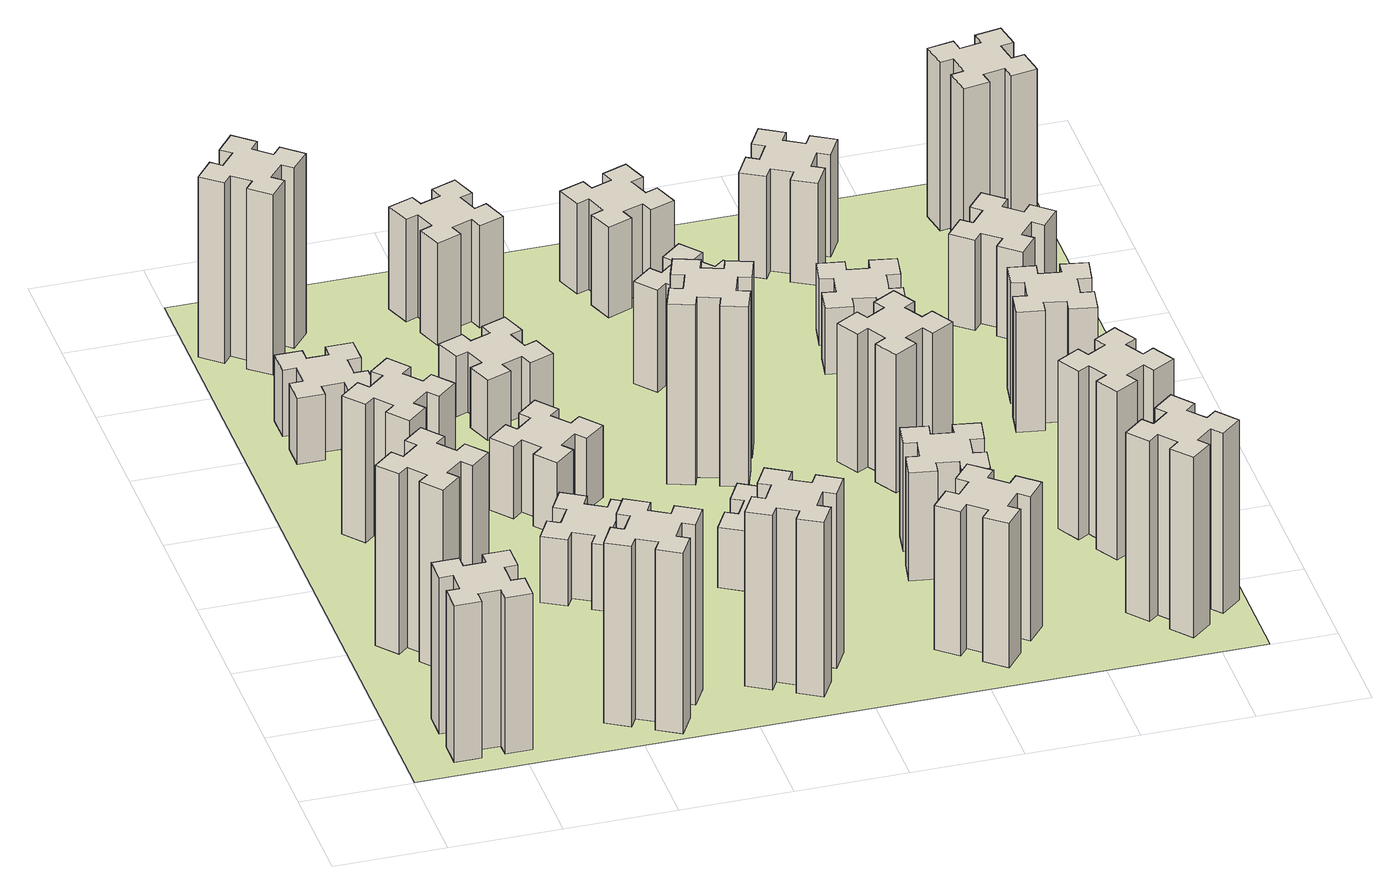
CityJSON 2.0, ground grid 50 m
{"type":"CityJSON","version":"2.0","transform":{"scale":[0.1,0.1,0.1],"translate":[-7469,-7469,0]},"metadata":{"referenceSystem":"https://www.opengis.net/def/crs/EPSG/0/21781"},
"CityObjects":{
"building1":{"type":"Building","attributes":{"class":"1000","function":"1000","usage":"1000","yearOfConstruction":2016,"roofType":"1000","measuredHeight":78,"storeysAboveGround":30,"storeysBelowGround":0},"geometry":[{"type":"Solid","lod":"1","boundaries":[[[[0,1,2,3,4,5,6,7,8,9,10,11,12,13,14,15,16,17,18,19]],[[17,16,20,21]],[[16,15,22,20]],[[15,14,23,22]],[[14,13,24,23]],[[13,12,25,24]],[[12,11,26,25]],[[11,10,27,26]],[[10,9,28,27]],[[9,8,29,28]],[[8,7,30,29]],[[7,6,31,30]],[[6,5,32,31]],[[5,4,33,32]],[[4,3,34,33]],[[3,2,35,34]],[[2,1,36,35]],[[1,0,37,36]],[[0,19,38,37]],[[19,18,39,38]],[[18,17,21,39]],[[24,25,26,27,28,29,30,31,32,33,34,35,36,37,38,39,21,20,22,23]]]]}]},
"building2":{"type":"Building","attributes":{"class":"1000","function":"1000","usage":"1000","yearOfConstruction":2016,"roofType":"1000","measuredHeight":90,"storeysAboveGround":30,"storeysBelowGround":0},"geometry":[{"type":"Solid","lod":"1","boundaries":[[[[40,41,42,43,44,45,46,47,48,49,50,51,52,53,54,55,56,57,58,59]],[[57,56,60,61]],[[56,55,62,60]],[[55,54,63,62]],[[54,53,64,63]],[[53,52,65,64]],[[52,51,66,65]],[[51,50,67,66]],[[50,49,68,67]],[[49,48,69,68]],[[48,47,70,69]],[[47,46,71,70]],[[46,45,72,71]],[[45,44,73,72]],[[44,43,74,73]],[[43,42,75,74]],[[42,41,76,75]],[[41,40,77,76]],[[40,59,78,77]],[[59,58,79,78]],[[58,57,61,79]],[[64,65,66,67,68,69,70,71,72,73,74,75,76,77,78,79,61,60,62,63]]]]}]},
"building3":{"type":"Building","attributes":{"class":"1000","function":"1000","usage":"1000","yearOfConstruction":2016,"roofType":"1000","measuredHeight":69,"storeysAboveGround":30,"storeysBelowGround":0},"geometry":[{"type":"Solid","lod":"1","boundaries":[[[[80,81,82,83,84,85,86,87,88,89,90,91,92,93,94,95,96,97,98,99]],[[97,96,100,101]],[[96,95,102,100]],[[95,94,103,102]],[[94,93,104,103]],[[93,92,105,104]],[[92,91,106,105]],[[91,90,107,106]],[[90,89,108,107]],[[89,88,109,108]],[[88,87,110,109]],[[87,86,111,110]],[[86,85,112,111]],[[85,84,113,112]],[[84,83,114,113]],[[83,82,115,114]],[[82,81,116,115]],[[81,80,117,116]],[[80,99,118,117]],[[99,98,119,118]],[[98,97,101,119]],[[104,105,106,107,108,109,110,111,112,113,114,115,116,117,118,119,101,100,102,103]]]]}]},
"building4":{"type":"Building","attributes":{"class":"1000","function":"1000","usage":"1000","yearOfConstruction":2016,"roofType":"1000","measuredHeight":33,"storeysAboveGround":30,"storeysBelowGround":0},"geometry":[{"type":"Solid","lod":"1","boundaries":[[[[120,121,122,123,124,125,126,127,128,129,130,131,132,133,134,135,136,137,138,139]],[[137,136,140,141]],[[136,135,142,140]],[[135,134,143,142]],[[134,133,144,143]],[[133,132,145,144]],[[132,131,146,145]],[[131,130,147,146]],[[130,129,148,147]],[[129,128,149,148]],[[128,127,150,149]],[[127,126,151,150]],[[126,125,152,151]],[[125,124,153,152]],[[124,123,154,153]],[[123,122,155,154]],[[122,121,156,155]],[[121,120,157,156]],[[120,139,158,157]],[[139,138,159,158]],[[138,137,141,159]],[[144,145,146,147,148,149,150,151,152,153,154,155,156,157,158,159,141,140,142,143]]]]}]},
"building5":{"type":"Building","attributes":{"class":"1000","function":"1000","usage":"1000","yearOfConstruction":2016,"roofType":"1000","measuredHeight":90,"storeysAboveGround":30,"storeysBelowGround":0},"geometry":[{"type":"Solid","lod":"1","boundaries":[[[[160,161,162,163,164,165,166,167,168,169,170,171,172,173,174,175,176,177,178,179]],[[177,176,180,181]],[[176,175,182,180]],[[175,174,183,182]],[[174,173,184,183]],[[173,172,185,184]],[[172,171,186,185]],[[171,170,187,186]],[[170,169,188,187]],[[169,168,189,188]],[[168,167,190,189]],[[167,166,191,190]],[[166,165,192,191]],[[165,164,193,192]],[[164,163,194,193]],[[163,162,195,194]],[[162,161,196,195]],[[161,160,197,196]],[[160,179,198,197]],[[179,178,199,198]],[[178,177,181,199]],[[184,185,186,187,188,189,190,191,192,193,194,195,196,197,198,199,181,180,182,183]]]]}]},
"building6":{"type":"Building","attributes":{"class":"1000","function":"1000","usage":"1000","yearOfConstruction":2016,"roofType":"1000","measuredHeight":90,"storeysAboveGround":30,"storeysBelowGround":0},"geometry":[{"type":"Solid","lod":"1","boundaries":[[[[200,201,202,203,204,205,206,207,208,209,210,211,212,213,214,215,216,217,218,219]],[[217,216,220,221]],[[216,215,222,220]],[[215,214,223,222]],[[214,213,224,223]],[[213,212,225,224]],[[212,211,226,225]],[[211,210,227,226]],[[210,209,228,227]],[[209,208,229,228]],[[208,207,230,229]],[[207,206,231,230]],[[206,205,232,231]],[[205,204,233,232]],[[204,203,234,233]],[[203,202,235,234]],[[202,201,236,235]],[[201,200,237,236]],[[200,219,238,237]],[[219,218,239,238]],[[218,217,221,239]],[[224,225,226,227,228,229,230,231,232,233,234,235,236,237,238,239,221,220,222,223]]]]}]},
"building7":{"type":"Building","attributes":{"class":"1000","function":"1000","usage":"1000","yearOfConstruction":2016,"roofType":"1000","measuredHeight":33,"storeysAboveGround":30,"storeysBelowGround":0},"geometry":[{"type":"Solid","lod":"1","boundaries":[[[[240,241,242,243,244,245,246,247,248,249,250,251,252,253,254,255,256,257,258,259]],[[257,256,260,261]],[[256,255,262,260]],[[255,254,263,262]],[[254,253,264,263]],[[253,252,265,264]],[[252,251,266,265]],[[251,250,267,266]],[[250,249,268,267]],[[249,248,269,268]],[[248,247,270,269]],[[247,246,271,270]],[[246,245,272,271]],[[245,244,273,272]],[[244,243,274,273]],[[243,242,275,274]],[[242,241,276,275]],[[241,240,277,276]],[[240,259,278,277]],[[259,258,279,278]],[[258,257,261,279]],[[264,265,266,267,268,269,270,271,272,273,274,275,276,277,278,279,261,260,262,263]]]]}]},
"building8":{"type":"Building","attributes":{"class":"1000","function":"1000","usage":"1000","yearOfConstruction":2016,"roofType":"1000","measuredHeight":36,"storeysAboveGround":30,"storeysBelowGround":0},"geometry":[{"type":"Solid","lod":"1","boundaries":[[[[280,281,282,283,284,285,286,287,288,289,290,291,292,293,294,295,296,297,298,299]],[[297,296,300,301]],[[296,295,302,300]],[[295,294,303,302]],[[294,293,304,303]],[[293,292,305,304]],[[292,291,306,305]],[[291,290,307,306]],[[290,289,308,307]],[[289,288,309,308]],[[288,287,310,309]],[[287,286,311,310]],[[286,285,312,311]],[[285,284,313,312]],[[284,283,314,313]],[[283,282,315,314]],[[282,281,316,315]],[[281,280,317,316]],[[280,299,318,317]],[[299,298,319,318]],[[298,297,301,319]],[[304,305,306,307,308,309,310,311,312,313,314,315,316,317,318,319,301,300,302,303]]]]}]},
"building9":{"type":"Building","attributes":{"class":"1000","function":"1000","usage":"1000","yearOfConstruction":2016,"roofType":"1000","measuredHeight":87,"storeysAboveGround":30,"storeysBelowGround":0},"geometry":[{"type":"Solid","lod":"1","boundaries":[[[[320,321,322,323,324,325,326,327,328,329,330,331,332,333,334,335,336,337,338,339]],[[337,336,340,341]],[[336,335,342,340]],[[335,334,343,342]],[[334,333,344,343]],[[333,332,345,344]],[[332,331,346,345]],[[331,330,347,346]],[[330,329,348,347]],[[329,328,349,348]],[[328,327,350,349]],[[327,326,351,350]],[[326,325,352,351]],[[325,324,353,352]],[[324,323,354,353]],[[323,322,355,354]],[[322,321,356,355]],[[321,320,357,356]],[[320,339,358,357]],[[339,338,359,358]],[[338,337,341,359]],[[344,345,346,347,348,349,350,351,352,353,354,355,356,357,358,359,341,340,342,343]]]]}]},
"building10":{"type":"Building","attributes":{"class":"1000","function":"1000","usage":"1000","yearOfConstruction":2016,"roofType":"1000","measuredHeight":30,"storeysAboveGround":30,"storeysBelowGround":0},"geometry":[{"type":"Solid","lod":"1","boundaries":[[[[360,361,362,363,364,365,366,367,368,369,370,371,372,373,374,375,376,377,378,379]],[[377,376,380,381]],[[376,375,382,380]],[[375,374,383,382]],[[374,373,384,383]],[[373,372,385,384]],[[372,371,386,385]],[[371,370,387,386]],[[370,369,388,387]],[[369,368,389,388]],[[368,367,390,389]],[[367,366,391,390]],[[366,365,392,391]],[[365,364,393,392]],[[364,363,394,393]],[[363,362,395,394]],[[362,361,396,395]],[[361,360,397,396]],[[360,379,398,397]],[[379,378,399,398]],[[378,377,381,399]],[[384,385,386,387,388,389,390,391,392,393,394,395,396,397,398,399,381,380,382,383]]]]}]},
"building11":{"type":"Building","attributes":{"class":"1000","function":"1000","usage":"1000","yearOfConstruction":2016,"roofType":"1000","measuredHeight":51,"storeysAboveGround":30,"storeysBelowGround":0},"geometry":[{"type":"Solid","lod":"1","boundaries":[[[[400,401,402,403,404,405,406,407,408,409,410,411,412,413,414,415,416,417,418,419]],[[417,416,420,421]],[[416,415,422,420]],[[415,414,423,422]],[[414,413,424,423]],[[413,412,425,424]],[[412,411,426,425]],[[411,410,427,426]],[[410,409,428,427]],[[409,408,429,428]],[[408,407,430,429]],[[407,406,431,430]],[[406,405,432,431]],[[405,404,433,432]],[[404,403,434,433]],[[403,402,435,434]],[[402,401,436,435]],[[401,400,437,436]],[[400,419,438,437]],[[419,418,439,438]],[[418,417,421,439]],[[424,425,426,427,428,429,430,431,432,433,434,435,436,437,438,439,421,420,422,423]]]]}]},
"building12":{"type":"Building","attributes":{"class":"1000","function":"1000","usage":"1000","yearOfConstruction":2016,"roofType":"1000","measuredHeight":30,"storeysAboveGround":30,"storeysBelowGround":0},"geometry":[{"type":"Solid","lod":"1","boundaries":[[[[440,441,442,443,444,445,446,447,448,449,450,451,452,453,454,455,456,457,458,459]],[[457,456,460,461]],[[456,455,462,460]],[[455,454,463,462]],[[454,453,464,463]],[[453,452,465,464]],[[452,451,466,465]],[[451,450,467,466]],[[450,449,468,467]],[[449,448,469,468]],[[448,447,470,469]],[[447,446,471,470]],[[446,445,472,471]],[[445,444,473,472]],[[444,443,474,473]],[[443,442,475,474]],[[442,441,476,475]],[[441,440,477,476]],[[440,459,478,477]],[[459,458,479,478]],[[458,457,461,479]],[[464,465,466,467,468,469,470,471,472,473,474,475,476,477,478,479,461,460,462,463]]]]}]},
"building13":{"type":"Building","attributes":{"class":"1000","function":"1000","usage":"1000","yearOfConstruction":2016,"roofType":"1000","measuredHeight":90,"storeysAboveGround":30,"storeysBelowGround":0},"geometry":[{"type":"Solid","lod":"1","boundaries":[[[[480,481,482,483,484,485,486,487,488,489,490,491,492,493,494,495,496,497,498,499]],[[497,496,500,501]],[[496,495,502,500]],[[495,494,503,502]],[[494,493,504,503]],[[493,492,505,504]],[[492,491,506,505]],[[491,490,507,506]],[[490,489,508,507]],[[489,488,509,508]],[[488,487,510,509]],[[487,486,511,510]],[[486,485,512,511]],[[485,484,513,512]],[[484,483,514,513]],[[483,482,515,514]],[[482,481,516,515]],[[481,480,517,516]],[[480,499,518,517]],[[499,498,519,518]],[[498,497,501,519]],[[504,505,506,507,508,509,510,511,512,513,514,515,516,517,518,519,501,500,502,503]]]]}]},
"building14":{"type":"Building","attributes":{"class":"1000","function":"1000","usage":"1000","yearOfConstruction":2016,"roofType":"1000","measuredHeight":72,"storeysAboveGround":30,"storeysBelowGround":0},"geometry":[{"type":"Solid","lod":"1","boundaries":[[[[520,521,522,523,524,525,526,527,528,529,530,531,532,533,534,535,536,537,538,539]],[[537,536,540,541]],[[536,535,542,540]],[[535,534,543,542]],[[534,533,544,543]],[[533,532,545,544]],[[532,531,546,545]],[[531,530,547,546]],[[530,529,548,547]],[[529,528,549,548]],[[528,527,550,549]],[[527,526,551,550]],[[526,525,552,551]],[[525,524,553,552]],[[524,523,554,553]],[[523,522,555,554]],[[522,521,556,555]],[[521,520,557,556]],[[520,539,558,557]],[[539,538,559,558]],[[538,537,541,559]],[[544,545,546,547,548,549,550,551,552,553,554,555,556,557,558,559,541,540,542,543]]]]}]},
"building15":{"type":"Building","attributes":{"class":"1000","function":"1000","usage":"1000","yearOfConstruction":2016,"roofType":"1000","measuredHeight":51,"storeysAboveGround":30,"storeysBelowGround":0},"geometry":[{"type":"Solid","lod":"1","boundaries":[[[[560,561,562,563,564,565,566,567,568,569,570,571,572,573,574,575,576,577,578,579]],[[577,576,580,581]],[[576,575,582,580]],[[575,574,583,582]],[[574,573,584,583]],[[573,572,585,584]],[[572,571,586,585]],[[571,570,587,586]],[[570,569,588,587]],[[569,568,589,588]],[[568,567,590,589]],[[567,566,591,590]],[[566,565,592,591]],[[565,564,593,592]],[[564,563,594,593]],[[563,562,595,594]],[[562,561,596,595]],[[561,560,597,596]],[[560,579,598,597]],[[579,578,599,598]],[[578,577,581,599]],[[584,585,586,587,588,589,590,591,592,593,594,595,596,597,598,599,581,580,582,583]]]]}]},
"building16":{"type":"Building","attributes":{"class":"1000","function":"1000","usage":"1000","yearOfConstruction":2016,"roofType":"1000","measuredHeight":45,"storeysAboveGround":30,"storeysBelowGround":0},"geometry":[{"type":"Solid","lod":"1","boundaries":[[[[600,601,602,603,604,605,606,607,608,609,610,611,612,613,614,615,616,617,618,619]],[[617,616,620,621]],[[616,615,622,620]],[[615,614,623,622]],[[614,613,624,623]],[[613,612,625,624]],[[612,611,626,625]],[[611,610,627,626]],[[610,609,628,627]],[[609,608,629,628]],[[608,607,630,629]],[[607,606,631,630]],[[606,605,632,631]],[[605,604,633,632]],[[604,603,634,633]],[[603,602,635,634]],[[602,601,636,635]],[[601,600,637,636]],[[600,619,638,637]],[[619,618,639,638]],[[618,617,621,639]],[[624,625,626,627,628,629,630,631,632,633,634,635,636,637,638,639,621,620,622,623]]]]}]},
"building17":{"type":"Building","attributes":{"class":"1000","function":"1000","usage":"1000","yearOfConstruction":2016,"roofType":"1000","measuredHeight":54,"storeysAboveGround":30,"storeysBelowGround":0},"geometry":[{"type":"Solid","lod":"1","boundaries":[[[[640,641,642,643,644,645,646,647,648,649,650,651,652,653,654,655,656,657,658,659]],[[657,656,660,661]],[[656,655,662,660]],[[655,654,663,662]],[[654,653,664,663]],[[653,652,665,664]],[[652,651,666,665]],[[651,650,667,666]],[[650,649,668,667]],[[649,648,669,668]],[[648,647,670,669]],[[647,646,671,670]],[[646,645,672,671]],[[645,644,673,672]],[[644,643,674,673]],[[643,642,675,674]],[[642,641,676,675]],[[641,640,677,676]],[[640,659,678,677]],[[659,658,679,678]],[[658,657,661,679]],[[664,665,666,667,668,669,670,671,672,673,674,675,676,677,678,679,661,660,662,663]]]]}]},
"building18":{"type":"Building","attributes":{"class":"1000","function":"1000","usage":"1000","yearOfConstruction":2016,"roofType":"1000","measuredHeight":69,"storeysAboveGround":30,"storeysBelowGround":0},"geometry":[{"type":"Solid","lod":"1","boundaries":[[[[680,681,682,683,684,685,686,687,688,689,690,691,692,693,694,695,696,697,698,699]],[[697,696,700,701]],[[696,695,702,700]],[[695,694,703,702]],[[694,693,704,703]],[[693,692,705,704]],[[692,691,706,705]],[[691,690,707,706]],[[690,689,708,707]],[[689,688,709,708]],[[688,687,710,709]],[[687,686,711,710]],[[686,685,712,711]],[[685,684,713,712]],[[684,683,714,713]],[[683,682,715,714]],[[682,681,716,715]],[[681,680,717,716]],[[680,699,718,717]],[[699,698,719,718]],[[698,697,701,719]],[[704,705,706,707,708,709,710,711,712,713,714,715,716,717,718,719,701,700,702,703]]]]}]},
"building19":{"type":"Building","attributes":{"class":"1000","function":"1000","usage":"1000","yearOfConstruction":2016,"roofType":"1000","measuredHeight":33,"storeysAboveGround":30,"storeysBelowGround":0},"geometry":[{"type":"Solid","lod":"1","boundaries":[[[[720,721,722,723,724,725,726,727,728,729,730,731,732,733,734,735,736,737,738,739]],[[737,736,740,741]],[[736,735,742,740]],[[735,734,743,742]],[[734,733,744,743]],[[733,732,745,744]],[[732,731,746,745]],[[731,730,747,746]],[[730,729,748,747]],[[729,728,749,748]],[[728,727,750,749]],[[727,726,751,750]],[[726,725,752,751]],[[725,724,753,752]],[[724,723,754,753]],[[723,722,755,754]],[[722,721,756,755]],[[721,720,757,756]],[[720,739,758,757]],[[739,738,759,758]],[[738,737,741,759]],[[744,745,746,747,748,749,750,751,752,753,754,755,756,757,758,759,741,740,742,743]]]]}]},
"building20":{"type":"Building","attributes":{"class":"1000","function":"1000","usage":"1000","yearOfConstruction":2016,"roofType":"1000","measuredHeight":90,"storeysAboveGround":30,"storeysBelowGround":0},"geometry":[{"type":"Solid","lod":"1","boundaries":[[[[760,761,762,763,764,765,766,767,768,769,770,771,772,773,774,775,776,777,778,779]],[[777,776,780,781]],[[776,775,782,780]],[[775,774,783,782]],[[774,773,784,783]],[[773,772,785,784]],[[772,771,786,785]],[[771,770,787,786]],[[770,769,788,787]],[[769,768,789,788]],[[768,767,790,789]],[[767,766,791,790]],[[766,765,792,791]],[[765,764,793,792]],[[764,763,794,793]],[[763,762,795,794]],[[762,761,796,795]],[[761,760,797,796]],[[760,779,798,797]],[[779,778,799,798]],[[778,777,781,799]],[[784,785,786,787,788,789,790,791,792,793,794,795,796,797,798,799,781,780,782,783]]]]}]},
"building21":{"type":"Building","attributes":{"class":"1000","function":"1000","usage":"1000","yearOfConstruction":2016,"roofType":"1000","measuredHeight":51,"storeysAboveGround":30,"storeysBelowGround":0},"geometry":[{"type":"Solid","lod":"1","boundaries":[[[[800,801,802,803,804,805,806,807,808,809,810,811,812,813,814,815,816,817,818,819]],[[817,816,820,821]],[[816,815,822,820]],[[815,814,823,822]],[[814,813,824,823]],[[813,812,825,824]],[[812,811,826,825]],[[811,810,827,826]],[[810,809,828,827]],[[809,808,829,828]],[[808,807,830,829]],[[807,806,831,830]],[[806,805,832,831]],[[805,804,833,832]],[[804,803,834,833]],[[803,802,835,834]],[[802,801,836,835]],[[801,800,837,836]],[[800,819,838,837]],[[819,818,839,838]],[[818,817,821,839]],[[824,825,826,827,828,829,830,831,832,833,834,835,836,837,838,839,821,820,822,823]]]]}]},
"building22":{"type":"Building","attributes":{"class":"1000","function":"1000","usage":"1000","yearOfConstruction":2016,"roofType":"1000","measuredHeight":84,"storeysAboveGround":30,"storeysBelowGround":0},"geometry":[{"type":"Solid","lod":"1","boundaries":[[[[840,841,842,843,844,845,846,847,848,849,850,851,852,853,854,855,856,857,858,859]],[[857,856,860,861]],[[856,855,862,860]],[[855,854,863,862]],[[854,853,864,863]],[[853,852,865,864]],[[852,851,866,865]],[[851,850,867,866]],[[850,849,868,867]],[[849,848,869,868]],[[848,847,870,869]],[[847,846,871,870]],[[846,845,872,871]],[[845,844,873,872]],[[844,843,874,873]],[[843,842,875,874]],[[842,841,876,875]],[[841,840,877,876]],[[840,859,878,877]],[[859,858,879,878]],[[858,857,861,879]],[[864,865,866,867,868,869,870,871,872,873,874,875,876,877,878,879,861,860,862,863]]]]}]},
"building23":{"type":"Building","attributes":{"class":"1000","function":"1000","usage":"1000","yearOfConstruction":2016,"roofType":"1000","measuredHeight":60,"storeysAboveGround":30,"storeysBelowGround":0},"geometry":[{"type":"Solid","lod":"1","boundaries":[[[[880,881,882,883,884,885,886,887,888,889,890,891,892,893,894,895,896,897,898,899]],[[897,896,900,901]],[[896,895,902,900]],[[895,894,903,902]],[[894,893,904,903]],[[893,892,905,904]],[[892,891,906,905]],[[891,890,907,906]],[[890,889,908,907]],[[889,888,909,908]],[[888,887,910,909]],[[887,886,911,910]],[[886,885,912,911]],[[885,884,913,912]],[[884,883,914,913]],[[883,882,915,914]],[[882,881,916,915]],[[881,880,917,916]],[[880,899,918,917]],[[899,898,919,918]],[[898,897,901,919]],[[904,905,906,907,908,909,910,911,912,913,914,915,916,917,918,919,901,900,902,903]]]]}]},
"building24":{"type":"Building","attributes":{"class":"1000","function":"1000","usage":"1000","yearOfConstruction":2016,"roofType":"1000","measuredHeight":45,"storeysAboveGround":30,"storeysBelowGround":0},"geometry":[{"type":"Solid","lod":"1","boundaries":[[[[920,921,922,923,924,925,926,927,928,929,930,931,932,933,934,935,936,937,938,939]],[[937,936,940,941]],[[936,935,942,940]],[[935,934,943,942]],[[934,933,944,943]],[[933,932,945,944]],[[932,931,946,945]],[[931,930,947,946]],[[930,929,948,947]],[[929,928,949,948]],[[928,927,950,949]],[[927,926,951,950]],[[926,925,952,951]],[[925,924,953,952]],[[924,923,954,953]],[[923,922,955,954]],[[922,921,956,955]],[[921,920,957,956]],[[920,939,958,957]],[[939,938,959,958]],[[938,937,941,959]],[[944,945,946,947,948,949,950,951,952,953,954,955,956,957,958,959,941,940,942,943]]]]}]},
"building25":{"type":"Building","attributes":{"class":"1000","function":"1000","usage":"1000","yearOfConstruction":2016,"roofType":"1000","measuredHeight":84,"storeysAboveGround":30,"storeysBelowGround":0},"geometry":[{"type":"Solid","lod":"1","boundaries":[[[[960,961,962,963,964,965,966,967,968,969,970,971,972,973,974,975,976,977,978,979]],[[977,976,980,981]],[[976,975,982,980]],[[975,974,983,982]],[[974,973,984,983]],[[973,972,985,984]],[[972,971,986,985]],[[971,970,987,986]],[[970,969,988,987]],[[969,968,989,988]],[[968,967,990,989]],[[967,966,991,990]],[[966,965,992,991]],[[965,964,993,992]],[[964,963,994,993]],[[963,962,995,994]],[[962,961,996,995]],[[961,960,997,996]],[[960,979,998,997]],[[979,978,999,998]],[[978,977,981,999]],[[984,985,986,987,988,989,990,991,992,993,994,995,996,997,998,999,981,980,982,983]]]]}]},
"landuse1":{"type":"LandUse","attributes":{"name":"plot1","function":"1010"},"geometry":[{"type":"MultiSurface","lod":"1","boundaries":[[[1000,1001,1002,1003]]]}]}
},
"vertices":[
[265,325,0],[265,225,0],[205,225,0],[205,105,0],[325,105,0],[325,165,0],[425,165,0],[425,105,0],[545,105,0],[545,225,0],[485,225,0],[485,325,0],[545,325,0],[545,445,0],[425,445,0],[425,385,0],[325,385,0],[325,445,0],[205,445,0],[205,325,0],[325,385,780],[325,445,780],[425,385,780],[425,445,780],[545,445,780],[545,325,780],[485,325,780],[485,225,780],[545,225,780],[545,105,780],[425,105,780],[425,165,780],[325,165,780],[325,105,780],[205,105,780],[205,225,780],[265,225,780],[265,325,780],[205,325,780],[205,445,780],
[492,1048,0],[427,1124,0],[473,1163,0],[396,1255,0],[304,1178,0],[343,1132,0],[266,1067,0],[228,1113,0],[136,1036,0],[213,944,0],[259,983,0],[323,906,0],[277,868,0],[354,776,0],[446,853,0],[408,899,0],[484,963,0],[523,917,0],[615,994,0],[538,1086,0],[484,963,900],[523,917,900],[408,899,900],[446,853,900],[354,776,900],[277,868,900],[323,906,900],[259,983,900],[213,944,900],[136,1036,900],[228,1113,900],[266,1067,900],[343,1132,900],[304,1178,900],[396,1255,900],[473,1163,900],[427,1124,900],[492,1048,900],[538,1086,900],[615,994,900],
[592,1888,0],[527,1964,0],[573,2003,0],[496,2095,0],[404,2018,0],[443,1972,0],[366,1907,0],[328,1953,0],[236,1876,0],[313,1784,0],[359,1823,0],[423,1746,0],[377,1708,0],[454,1616,0],[546,1693,0],[508,1739,0],[584,1803,0],[623,1757,0],[715,1834,0],[638,1926,0],[584,1803,690],[623,1757,690],[508,1739,690],[546,1693,690],[454,1616,690],[377,1708,690],[423,1746,690],[359,1823,690],[313,1784,690],[236,1876,690],[328,1953,690],[366,1907,690],[443,1972,690],[404,2018,690],[496,2095,690],[573,2003,690],[527,1964,690],[592,1888,690],[638,1926,690],[715,1834,690],
[485,2545,0],[485,2645,0],[545,2645,0],[545,2765,0],[425,2765,0],[425,2705,0],[325,2705,0],[325,2765,0],[205,2765,0],[205,2645,0],[265,2645,0],[265,2545,0],[205,2545,0],[205,2425,0],[325,2425,0],[325,2485,0],[425,2485,0],[425,2425,0],[545,2425,0],[545,2545,0],[425,2485,330],[425,2425,330],[325,2485,330],[325,2425,330],[205,2425,330],[205,2545,330],[265,2545,330],[265,2645,330],[205,2645,330],[205,2765,330],[325,2765,330],[325,2705,330],[425,2705,330],[425,2765,330],[545,2765,330],[545,2645,330],[485,2645,330],[485,2545,330],[545,2545,330],[545,2425,330],
[1214,346,0],[1127,396,0],[1157,448,0],[1053,508,0],[993,404,0],[1045,374,0],[995,287,0],[943,317,0],[883,213,0],[987,153,0],[1017,205,0],[1104,155,0],[1074,103,0],[1178,43,0],[1238,147,0],[1186,177,0],[1236,264,0],[1288,234,0],[1348,338,0],[1244,398,0],[1236,264,900],[1288,234,900],[1186,177,900],[1238,147,900],[1178,43,900],[1074,103,900],[1104,155,900],[1017,205,900],[987,153,900],[883,213,900],[943,317,900],[995,287,900],[1045,374,900],[993,404,900],[1053,508,900],[1157,448,900],[1127,396,900],[1214,346,900],[1244,398,900],[1348,338,900],
[384,3387,0],[308,3452,0],[346,3498,0],[254,3575,0],[177,3483,0],[223,3444,0],[159,3368,0],[113,3406,0],[36,3314,0],[128,3237,0],[166,3283,0],[243,3219,0],[204,3173,0],[296,3096,0],[373,3188,0],[327,3226,0],[392,3303,0],[438,3264,0],[515,3356,0],[423,3433,0],[392,3303,900],[438,3264,900],[327,3226,900],[373,3188,900],[296,3096,900],[204,3173,900],[243,3219,900],[166,3283,900],[128,3237,900],[36,3314,900],[113,3406,900],[159,3368,900],[223,3444,900],[177,3483,900],[254,3575,900],[346,3498,900],[308,3452,900],[384,3387,900],[423,3433,900],[515,3356,900],
[1186,1117,0],[1236,1204,0],[1288,1174,0],[1348,1278,0],[1244,1338,0],[1214,1286,0],[1127,1336,0],[1157,1388,0],[1053,1448,0],[993,1344,0],[1045,1314,0],[995,1227,0],[943,1257,0],[883,1153,0],[987,1093,0],[1017,1145,0],[1104,1095,0],[1074,1043,0],[1178,983,0],[1238,1087,0],[1104,1095,330],[1074,1043,330],[1017,1145,330],[987,1093,330],[883,1153,330],[943,1257,330],[995,1227,330],[1045,1314,330],[993,1344,330],[1053,1448,330],[1157,1388,330],[1127,1336,330],[1214,1286,330],[1244,1338,330],[1348,1278,330],[1288,1174,330],[1236,1204,330],[1186,1117,330],[1238,1087,330],[1178,983,330],
[1083,1972,0],[1006,1907,0],[968,1953,0],[876,1876,0],[953,1784,0],[999,1823,0],[1063,1746,0],[1017,1708,0],[1094,1616,0],[1186,1693,0],[1148,1739,0],[1224,1803,0],[1263,1757,0],[1355,1834,0],[1278,1926,0],[1232,1888,0],[1167,1964,0],[1213,2003,0],[1136,2095,0],[1044,2018,0],[1167,1964,360],[1213,2003,360],[1232,1888,360],[1278,1926,360],[1355,1834,360],[1263,1757,360],[1224,1803,360],[1148,1739,360],[1186,1693,360],[1094,1616,360],[1017,1708,360],[1063,1746,360],[999,1823,360],[953,1784,360],[876,1876,360],[968,1953,360],[1006,1907,360],[1083,1972,360],[1044,2018,360],[1136,2095,360],
[1657,305,0],[1744,255,0],[1714,203,0],[1818,143,0],[1878,247,0],[1826,277,0],[1876,364,0],[1928,334,0],[1988,438,0],[1884,498,0],[1854,446,0],[1767,496,0],[1797,548,0],[1693,608,0],[1633,504,0],[1685,474,0],[1635,387,0],[1583,417,0],[1523,313,0],[1627,253,0],[1635,387,870],[1583,417,870],[1685,474,870],[1633,504,870],[1693,608,870],[1797,548,870],[1767,496,870],[1854,446,870],[1884,498,870],[1988,438,870],[1928,334,870],[1876,364,870],[1826,277,870],[1878,247,870],[1818,143,870],[1714,203,870],[1744,255,870],[1657,305,870],[1627,253,870],[1523,313,870],
[1106,2475,0],[1200,2509,0],[1220,2453,0],[1333,2494,0],[1292,2607,0],[1236,2586,0],[1202,2680,0],[1258,2700,0],[1217,2813,0],[1104,2772,0],[1125,2716,0],[1031,2682,0],[1010,2738,0],[897,2697,0],[939,2584,0],[995,2605,0],[1029,2511,0],[973,2490,0],[1014,2377,0],[1127,2419,0],[1029,2511,300],[973,2490,300],[995,2605,300],[939,2584,300],[897,2697,300],[1010,2738,300],[1031,2682,300],[1125,2716,300],[1104,2772,300],[1217,2813,300],[1258,2700,300],[1202,2680,300],[1236,2586,300],[1292,2607,300],[1333,2494,300],[1220,2453,300],[1200,2509,300],[1106,2475,300],[1127,2419,300],[1014,2377,300],
[1125,3456,0],[1031,3422,0],[1010,3478,0],[897,3437,0],[939,3324,0],[995,3345,0],[1029,3251,0],[973,3230,0],[1014,3117,0],[1127,3159,0],[1106,3215,0],[1200,3249,0],[1220,3193,0],[1333,3234,0],[1292,3347,0],[1236,3326,0],[1202,3420,0],[1258,3440,0],[1217,3553,0],[1104,3512,0],[1202,3420,510],[1258,3440,510],[1236,3326,510],[1292,3347,510],[1333,3234,510],[1220,3193,510],[1200,3249,510],[1106,3215,510],[1127,3159,510],[1014,3117,510],[973,3230,510],[1029,3251,510],[995,3345,510],[939,3324,510],[897,3437,510],[1010,3478,510],[1031,3422,510],[1125,3456,510],[1104,3512,510],[1217,3553,510],
[1757,1045,0],[1844,995,0],[1814,943,0],[1918,883,0],[1978,987,0],[1926,1017,0],[1976,1104,0],[2028,1074,0],[2088,1178,0],[1984,1238,0],[1954,1186,0],[1867,1236,0],[1897,1288,0],[1793,1348,0],[1733,1244,0],[1785,1214,0],[1735,1127,0],[1683,1157,0],[1623,1053,0],[1727,993,0],[1735,1127,300],[1683,1157,300],[1785,1214,300],[1733,1244,300],[1793,1348,300],[1897,1288,300],[1867,1236,300],[1954,1186,300],[1984,1238,300],[2088,1178,300],[2028,1074,300],[1976,1104,300],[1926,1017,300],[1978,987,300],[1918,883,300],[1814,943,300],[1844,995,300],[1757,1045,300],[1727,993,300],[1623,1053,300],
[1940,2042,0],[1846,2076,0],[1867,2132,0],[1754,2173,0],[1713,2060,0],[1769,2040,0],[1735,1946,0],[1679,1967,0],[1637,1854,0],[1750,1813,0],[1771,1869,0],[1865,1835,0],[1844,1779,0],[1957,1737,0],[1998,1850,0],[1942,1871,0],[1976,1965,0],[2032,1944,0],[2073,2057,0],[1960,2098,0],[1976,1965,900],[2032,1944,900],[1942,1871,900],[1998,1850,900],[1957,1737,900],[1844,1779,900],[1865,1835,900],[1771,1869,900],[1750,1813,900],[1637,1854,900],[1679,1967,900],[1735,1946,900],[1769,2040,900],[1713,2060,900],[1754,2173,900],[1867,2132,900],[1846,2076,900],[1940,2042,900],[1960,2098,900],[2073,2057,900],
[2486,323,0],[2563,259,0],[2524,213,0],[2616,136,0],[2693,228,0],[2647,266,0],[2712,343,0],[2758,304,0],[2835,396,0],[2743,473,0],[2704,427,0],[2628,492,0],[2666,538,0],[2574,615,0],[2497,523,0],[2543,484,0],[2479,408,0],[2433,446,0],[2356,354,0],[2448,277,0],[2479,408,720],[2433,446,720],[2543,484,720],[2497,523,720],[2574,615,720],[2666,538,720],[2628,492,720],[2704,427,720],[2743,473,720],[2835,396,720],[2758,304,720],[2712,343,720],[2647,266,720],[2693,228,720],[2616,136,720],[2524,213,720],[2563,259,720],[2486,323,720],[2448,277,720],[2356,354,720],
[1988,2479,0],[2064,2543,0],[2103,2497,0],[2195,2574,0],[2118,2666,0],[2072,2628,0],[2007,2704,0],[2053,2743,0],[1976,2835,0],[1884,2758,0],[1923,2712,0],[1846,2647,0],[1808,2693,0],[1716,2616,0],[1793,2524,0],[1839,2563,0],[1903,2486,0],[1857,2448,0],[1934,2356,0],[2026,2433,0],[1903,2486,510],[1857,2448,510],[1839,2563,510],[1793,2524,510],[1716,2616,510],[1808,2693,510],[1846,2647,510],[1923,2712,510],[1884,2758,510],[1976,2835,510],[2053,2743,510],[2007,2704,510],[2072,2628,510],[2118,2666,510],[2195,2574,510],[2103,2497,510],[2064,2543,510],[1988,2479,510],[2026,2433,510],[1934,2356,510],
[1865,3456,0],[1771,3422,0],[1750,3478,0],[1637,3437,0],[1679,3324,0],[1735,3345,0],[1769,3251,0],[1713,3230,0],[1754,3117,0],[1867,3159,0],[1846,3215,0],[1940,3249,0],[1960,3193,0],[2073,3234,0],[2032,3347,0],[1976,3326,0],[1942,3420,0],[1998,3440,0],[1957,3553,0],[1844,3512,0],[1942,3420,450],[1998,3440,450],[1976,3326,450],[2032,3347,450],[2073,3234,450],[1960,3193,450],[1940,3249,450],[1846,3215,450],[1867,3159,450],[1754,3117,450],[1713,3230,450],[1769,3251,450],[1735,3345,450],[1679,3324,450],[1637,3437,450],[1750,3478,450],[1771,3422,450],[1865,3456,450],[1844,3512,450],[1957,3553,450],
[2496,1084,0],[2478,985,0],[2419,996,0],[2398,877,0],[2517,857,0],[2527,916,0],[2625,898,0],[2615,839,0],[2733,818,0],[2754,937,0],[2695,947,0],[2712,1045,0],[2771,1035,0],[2792,1153,0],[2674,1174,0],[2664,1115,0],[2565,1132,0],[2576,1191,0],[2457,1212,0],[2437,1094,0],[2565,1132,540],[2576,1191,540],[2664,1115,540],[2674,1174,540],[2792,1153,540],[2771,1035,540],[2712,1045,540],[2695,947,540],[2754,937,540],[2733,818,540],[2615,839,540],[2625,898,540],[2527,916,540],[2517,857,540],[2398,877,540],[2419,996,540],[2478,985,540],[2496,1084,540],[2437,1094,540],[2457,1212,540],
[2475,1744,0],[2525,1657,0],[2473,1627,0],[2533,1523,0],[2637,1583,0],[2607,1635,0],[2694,1685,0],[2724,1633,0],[2828,1693,0],[2768,1797,0],[2716,1767,0],[2666,1854,0],[2718,1884,0],[2658,1988,0],[2554,1928,0],[2584,1876,0],[2497,1826,0],[2467,1878,0],[2363,1818,0],[2423,1714,0],[2497,1826,690],[2467,1878,690],[2584,1876,690],[2554,1928,690],[2658,1988,690],[2718,1884,690],[2666,1854,690],[2716,1767,690],[2768,1797,690],[2828,1693,690],[2724,1633,690],[2694,1685,690],[2607,1635,690],[2637,1583,690],[2533,1523,690],[2473,1627,690],[2525,1657,690],[2475,1744,690],[2423,1714,690],[2363,1818,690],
[2627,2496,0],[2725,2478,0],[2715,2419,0],[2833,2398,0],[2854,2517,0],[2795,2527,0],[2812,2625,0],[2871,2615,0],[2892,2733,0],[2774,2754,0],[2764,2695,0],[2665,2712,0],[2676,2771,0],[2557,2792,0],[2537,2674,0],[2596,2664,0],[2578,2565,0],[2519,2576,0],[2498,2457,0],[2617,2437,0],[2578,2565,330],[2519,2576,330],[2596,2664,330],[2537,2674,330],[2557,2792,330],[2676,2771,330],[2665,2712,330],[2764,2695,330],[2774,2754,330],[2892,2733,330],[2871,2615,330],[2812,2625,330],[2795,2527,330],[2854,2517,330],[2833,2398,330],[2715,2419,330],[2725,2478,330],[2627,2496,330],[2617,2437,330],[2498,2457,330],
[3468,259,0],[3544,323,0],[3583,277,0],[3675,354,0],[3598,446,0],[3552,408,0],[3487,484,0],[3533,523,0],[3456,615,0],[3364,538,0],[3403,492,0],[3326,427,0],[3288,473,0],[3196,396,0],[3273,304,0],[3319,343,0],[3383,266,0],[3337,228,0],[3414,136,0],[3506,213,0],[3383,266,900],[3337,228,900],[3319,343,900],[3273,304,900],[3196,396,900],[3288,473,900],[3326,427,900],[3403,492,900],[3364,538,900],[3456,615,900],[3533,523,900],[3487,484,900],[3552,408,900],[3598,446,900],[3675,354,900],[3583,277,900],[3544,323,900],[3468,259,900],[3506,213,900],[3414,136,900],
[2694,3406,0],[2607,3456,0],[2637,3508,0],[2533,3568,0],[2473,3464,0],[2525,3434,0],[2475,3347,0],[2423,3377,0],[2363,3273,0],[2467,3213,0],[2497,3265,0],[2584,3215,0],[2554,3163,0],[2658,3103,0],[2718,3207,0],[2666,3237,0],[2716,3324,0],[2768,3294,0],[2828,3398,0],[2724,3458,0],[2716,3324,510],[2768,3294,510],[2666,3237,510],[2718,3207,510],[2658,3103,510],[2554,3163,510],[2584,3215,510],[2497,3265,510],[2467,3213,510],[2363,3273,510],[2423,3377,510],[2475,3347,510],[2525,3434,510],[2473,3464,510],[2533,3568,510],[2637,3508,510],[2607,3456,510],[2694,3406,510],[2724,3458,510],[2828,3398,510],
[3215,1004,0],[3265,917,0],[3213,887,0],[3273,783,0],[3377,843,0],[3347,895,0],[3434,945,0],[3464,893,0],[3568,953,0],[3508,1057,0],[3456,1027,0],[3406,1114,0],[3458,1144,0],[3398,1248,0],[3294,1188,0],[3324,1136,0],[3237,1086,0],[3207,1138,0],[3103,1078,0],[3163,974,0],[3237,1086,840],[3207,1138,840],[3324,1136,840],[3294,1188,840],[3398,1248,840],[3458,1144,840],[3406,1114,840],[3456,1027,840],[3508,1057,840],[3568,953,840],[3464,893,840],[3434,945,840],[3347,895,840],[3377,843,840],[3273,783,840],[3213,887,840],[3265,917,840],[3215,1004,840],[3163,974,840],[3103,1078,840],
[3267,1856,0],[3365,1838,0],[3355,1779,0],[3473,1758,0],[3494,1877,0],[3435,1887,0],[3452,1985,0],[3511,1975,0],[3532,2093,0],[3414,2114,0],[3404,2055,0],[3305,2072,0],[3316,2131,0],[3197,2152,0],[3177,2034,0],[3236,2024,0],[3218,1925,0],[3159,1936,0],[3138,1817,0],[3257,1797,0],[3218,1925,600],[3159,1936,600],[3236,2024,600],[3177,2034,600],[3197,2152,600],[3316,2131,600],[3305,2072,600],[3404,2055,600],[3414,2114,600],[3532,2093,600],[3511,1975,600],[3452,1985,600],[3435,1887,600],[3494,1877,600],[3473,1758,600],[3355,1779,600],[3365,1838,600],[3267,1856,600],[3257,1797,600],[3138,1817,600],
[3444,2747,0],[3368,2812,0],[3406,2858,0],[3314,2935,0],[3237,2843,0],[3283,2804,0],[3219,2728,0],[3173,2766,0],[3096,2674,0],[3188,2597,0],[3226,2643,0],[3303,2579,0],[3264,2533,0],[3356,2456,0],[3433,2548,0],[3387,2586,0],[3452,2663,0],[3498,2624,0],[3575,2716,0],[3483,2793,0],[3452,2663,450],[3498,2624,450],[3387,2586,450],[3433,2548,450],[3356,2456,450],[3264,2533,450],[3303,2579,450],[3226,2643,450],[3188,2597,450],[3096,2674,450],[3173,2766,450],[3219,2728,450],[3283,2804,450],[3237,2843,450],[3314,2935,450],[3406,2858,450],[3368,2812,450],[3444,2747,450],[3483,2793,450],[3575,2716,450],
[3552,3305,0],[3535,3404,0],[3594,3414,0],[3573,3532,0],[3455,3511,0],[3465,3452,0],[3367,3435,0],[3357,3494,0],[3238,3473,0],[3259,3355,0],[3318,3365,0],[3336,3267,0],[3277,3257,0],[3297,3138,0],[3416,3159,0],[3405,3218,0],[3504,3236,0],[3514,3177,0],[3632,3197,0],[3611,3316,0],[3504,3236,840],[3514,3177,840],[3405,3218,840],[3416,3159,840],[3297,3138,840],[3277,3257,840],[3336,3267,840],[3318,3365,840],[3259,3355,840],[3238,3473,840],[3357,3494,840],[3367,3435,840],[3465,3452,840],[3455,3511,840],[3573,3532,840],[3594,3414,840],[3535,3404,840],[3552,3305,840],[3611,3316,840],[3632,3197,840],
[5,3705,0],[3705,3705,0],[3705,5,0],[5,5,0]
]}
